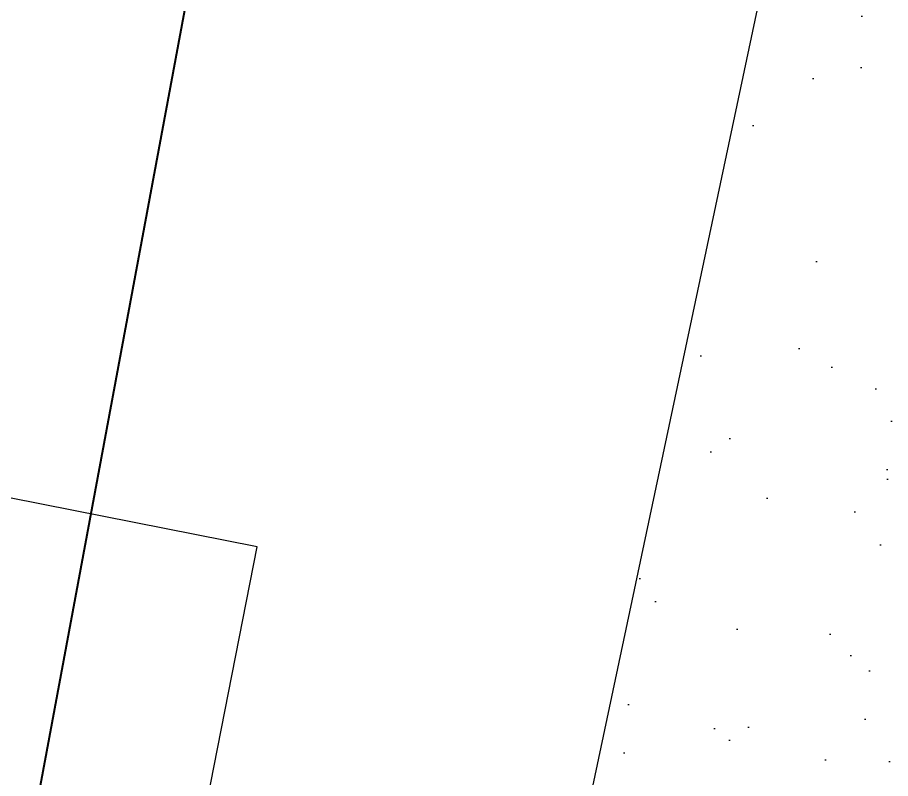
# Model space of a CAD drawing. Extents: x -678889171 to 586587, y -792238163 to 335485.
# Drawn here: x 62287 to 63007, y 43884 to 44512 of the extents above; entities that cross this region are included whole.
import ezdxf

# ---------------------------------------------------------------- set-up
doc = ezdxf.new("R2010")
doc.units = 0
doc.header["$MEASUREMENT"] = 0
for name, color, linetype in [('9TH-FURN$0$A-SITE-PATT', 252, 'Continuous'), ('powr wire', 4, 'Continuous'), ('XR-A-9TH-FLOOR$0$A-ANNO-SYMB', 252, 'Continuous'), ('XR-A-TYP.furn$0$XR-A-TYP-2-4-5-6$0$I-FURN', 252, 'Continuous'), ('XR-A-TYP.furn$0$XR-A-TYP-2-4-5-6$0$I-FURN-FLOR', 252, 'Continuous'), ('XR-A-TYP.furn$0$XR-A-TYP-2-4-5-6$0$I-FURN-PATT', 252, 'Continuous'), ('XR-Typ22$0$XR-A-TYP-2-4-5-6$0$A-WALL', 252, 'Continuous')]:
    doc.layers.add(name, color=color, linetype=linetype)

# ---------------------------------------------------------------- blocks, each defined once
blk = doc.blocks.new('XR-Typ22')
at = {"layer": 'XR-Typ22$0$XR-A-TYP-2-4-5-6$0$A-WALL', "extrusion": (6.689319979007212e-07, -6.631241455370009e-08, 0.9999999999997741)}
blk.add_lwpolyline([(64451.19549914206, 28427.56780060404), (65111.8027547836, 31778.52417065313)], dxfattribs=at)
blk = doc.blocks.new('XR-A-TYP.furn')
at = {"layer": 'XR-A-TYP.furn$0$XR-A-TYP-2-4-5-6$0$I-FURN-PATT', "extrusion": (1.295749646138944e-08, 6.553394445367804e-08, 0.9999999999999978)}
h = blk.add_hatch(dxfattribs=at)
h.set_pattern_fill('AR-SAND', color=256, scale=3.000000000000004, angle=-99.02697144045418)
h.set_pattern_definition([(294.9574124605351, (74039.67161272558, 31227.01329097098), (144.3624099711208, -27.19952218790129), [0, -115.8240000000003, 0, -129.5400000000002, 0, -123.8250000000002]), (264.9574124605351, (74039.67161272558, 31227.01329097098), (180.6291427722373, -178.3394499298654), [0, -62.48400000000016, 0, -104.3940000000003, 0, -40.00500000000007]), (224.9574124605352, (74060.02564087175, 31318.50250680658), (-51.11194567613563, -231.7281998039947), [0, -38.10000000000001, 0, -137.1600000000001, 0, -179.0700000000001]), (214.9574124605351, (74060.02564087175, 31318.50250680658), (15.5373517914213, -238.123970306456), [0, -19.05, 0, -89.91600000000003, 0, -102.8700000000001])])
h.paths.add_polyline_path([(65737.95186662031, 31187.82792683143), (65114.37546276241, 28244.29391766256), (67157.04288665128, 27820.38020203627), (67772.25934572148, 30771.15830476414)])
at = {"layer": 'XR-A-TYP.furn$0$XR-A-TYP-2-4-5-6$0$I-FURN', "extrusion": (-5.902497678248544e-08, 7.677277971583411e-08, 0.9999999999999954), "elevation": -0.001799015744415475}
blk.add_lwpolyline([(65284.89084410143, 30553.11485162423), (65005.16258501537, 30608.23103127646), (64704.1438434107, 29076.77493912077), (64983.10776062043, 29017.82180174582)], close=True, dxfattribs=at)
at = {"layer": 'XR-A-TYP.furn$0$XR-A-TYP-2-4-5-6$0$I-FURN-FLOR', "extrusion": (1.295749646138944e-08, 6.553394445367816e-08, 0.9999999999999978), "elevation": 0.002894705546474447}
blk.add_lwpolyline([(65737.95186662031, 31187.82792683143), (65114.37546276241, 28244.29391766256), (67157.04288665128, 27820.38020203627), (67772.25934572148, 30771.15830476414)], close=True, dxfattribs=at)

msp = doc.modelspace()

# ---------------------------------------------------------------- block references
at = {"layer": 'XR-A-9TH-FLOOR$0$A-ANNO-SYMB'}
msp.add_blockref('XR-Typ22', (-2800.434649049275, 13522.11598560929), dxfattribs=at)

# ---------------------------------------------------------------- next in the draw order: block references
at = {"layer": '9TH-FURN$0$A-SITE-PATT'}
msp.add_blockref('XR-A-TYP.furn', (-2800.434649049275, 13522.11598560929), dxfattribs=at)

# ---------------------------------------------------------------- next in the draw order: linework, layer by layer
at = {"layer": 'powr wire', "color": 4, "lineweight": 40}
msp.add_line((62674.45537320132, 45861.70013806254, -0.0003830896449634087), (62293.69008414782, 43815.02182779343), dxfattribs=at)

doc.saveas('drawing.dxf')
